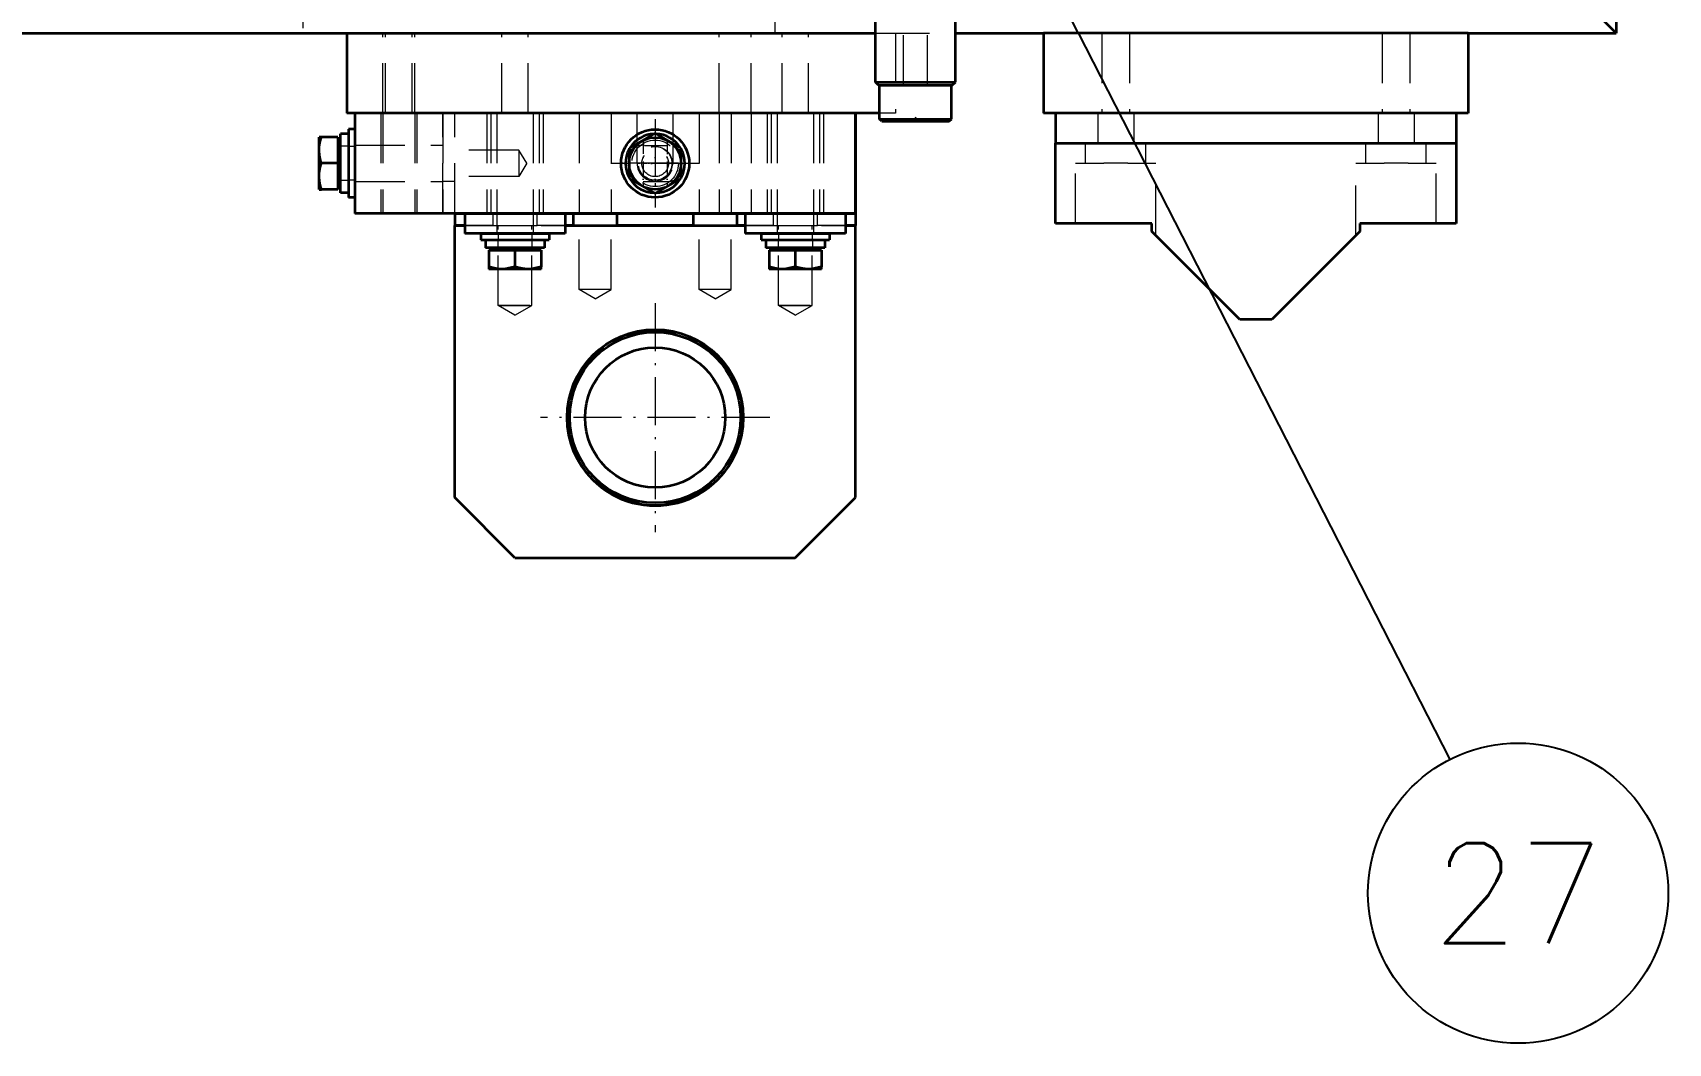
# Model space of a CAD drawing. Header units: millimetres. Extents: x -10155 to 20189, y -25550 to -22580.
# Drawn here: x -9011.7 to -8603.3, y -24107.3 to -23854.9 of the extents above; entities that cross this region are included whole.
import ezdxf
from ezdxf.enums import TextEntityAlignment as Align

# ---------------------------------------------------------------- set-up
doc = ezdxf.new("R2010")
doc.units = ezdxf.units.MM
for name, pattern in [('CENTER-HOKUTO', [23, 20, -1, 1, -1]), ('DASHDOT', [18.5, 12, -3, 0.5, -3]), ('HIDDEN-HOKUTO', [3.8, 2.5, -1.3])]:
    doc.linetypes.add(name, pattern=pattern)
doc.layers.add('AM_7', color=2, linetype='CENTER-HOKUTO', lineweight=30)
doc.layers.add('AM_HID', color=1, linetype='HIDDEN-HOKUTO', lineweight=25)
doc.layers.add('word_dim', color=253, linetype='Continuous')
doc.styles.get("Standard").update_dxf_attribs({"font": 'romans.shx', "bigfont": 'bigfont.shx'})
doc.dimstyles.new('RS-1-5', dxfattribs={"dimscale": 5, "dimtxt": 3.5, "dimasz": 3, "dimexe": 1, "dimexo": 0, "dimgap": 1, "dimtad": 3, "dimdsep": 46, "dimtxsty": 'Standard', "dimblk1": 'OPEN', "dimblk2": 'OPEN', "dimsah": 1, "dimcen": 0, "dimclrd": 256, "dimclre": 256, "dimclrt": 3, "dimadec": 0, "dimazin": 0, "dimtfac": 1, "dimtmove": 0, "dimatfit": 3, "dimldrblk": 'OPEN', "dimfxl": 0, "dimtolj": 1, "dimtzin": 0, "dimarcsym": 0})

# ---------------------------------------------------------------- blocks, each defined once
blk = doc.blocks.new('aa1')
for p, q in [((0, 0), (-1, 0)), ((-0.4, 0.067), (0, 0)), ((-0.4, -0.067), (0, 0))]:
    blk.add_line(p, q)
blk = doc.blocks.new('aa2')
blk.add_circle((0, 0), 1)
blk = doc.blocks.new('*D785')
at = {"layer": 'DEFPOINTS', "color": 0, "linetype": 'Continuous', "ltscale": 2}
for p in [(-8767.74, -23821.54), (-8640.76, -24069.79), (-8640.76, -24069.79)]:
    blk.add_point(p, dxfattribs=at)
at = {"layer": 'word_dim', "linetype": 'Continuous', "lineweight": -2, "ltscale": 2}
blk.add_line((-8750.66, -23854.92), (-8657.84, -24036.4), dxfattribs=at)
at = {"layer": 'word_dim', "linetype": 'Continuous', "lineweight": -2, "ltscale": 2, "xscale": 37.5, "yscale": 37.5, "zscale": 37.5}
for name, p, rotation in [('aa1', (-8767.74, -23821.54), 117.0889153060682), ('aa2', (-8640.76, -24069.79), 297.0889153060682)]:
    blk.add_blockref(name, p, dxfattribs=dict(at, rotation=rotation))
at = {"layer": 'word_dim', "color": 3, "linetype": 'Continuous', "ltscale": 2, "insert": (-8704.25, -23945.66), "char_height": 0.000005, "attachment_point": 5, "rotation": 297.0889}
blk.add_mtext('\\A1;278.84', dxfattribs=at)
blk = doc.blocks.new('_Open')
at = {"color": 0, "lineweight": -2}
for p, q in [((-1, 0.167), (0, 0)), ((-1, -0.167), (0, 0)), ((0, 0), (-1, 0))]:
    blk.add_line(p, q, dxfattribs=at)

msp = doc.modelspace()

# ---------------------------------------------------------------- linework, layer by layer
at = {"color": 7, "lineweight": 35}
for p, q in [((-8801.248, -23867.204), (-8801.248, -23845.704)), ((-8781.248, -23867.204), (-8781.248, -23845.704)), ((-9320.248, -23855.004), (-8933.248, -23855.004)), ((-8933.248, -23855.004), (-8801.248, -23855.004)), ((-8933.248, -23855.004), (-8933.248, -23875.004)), ((-8781.248, -23855.004), (-8759.248, -23855.004)), ((-8759.248, -23855.004), (-8759.248, -23875.004)), ((-8653.248, -23855.004), (-8759.248, -23855.004)), ((-8653.248, -23855.004), (-8616.248, -23855.004)), ((-8653.248, -23855.004), (-8653.248, -23875.004)), ((-8800.248, -23875.004), (-8933.248, -23875.004)), ((-8806.248, -23875.004), (-8931.248, -23875.004)), ((-8931.248, -23875.004), (-8931.248, -23900.004)), ((-8806.248, -23875.004), (-8806.248, -23900.004)), ((-8806.248, -23900.004), (-8806.248, -23875.004)), ((-8653.248, -23875.004), (-8759.248, -23875.004)), ((-8656.248, -23875.004), (-8756.248, -23875.004)), ((-8756.248, -23882.504), (-8656.248, -23882.504)), ((-8756.248, -23902.504), (-8756.248, -23882.504)), ((-8756.248, -23882.504), (-8656.248, -23882.504)), ((-8656.248, -23882.504), (-8656.248, -23902.504)), ((-8806.248, -23900.004), (-8931.248, -23900.004)), ((-8906.248, -23900.004), (-8806.248, -23900.004)), ((-8906.248, -23971.004), (-8906.248, -23903.004)), ((-8878.748, -23903.004), (-8833.748, -23903.004)), ((-8806.248, -23900.004), (-8852.639, -23900.004)), ((-8806.248, -23971.004), (-8806.248, -23903.004)), ((-8732.248, -23902.504), (-8756.248, -23902.504)), ((-8656.248, -23902.504), (-8680.248, -23902.504)), ((-8878.748, -23905.004), (-8903.748, -23905.004)), ((-8808.748, -23905.004), (-8833.748, -23905.004)), ((-8710.248, -23926.504), (-8732.248, -23904.504)), ((-8680.248, -23904.504), (-8702.248, -23926.504)), ((-8891.248, -23986.004), (-8906.248, -23971.004)), ((-8821.248, -23986.004), (-8806.248, -23971.004)), ((-8891.248, -23986.004), (-8821.248, -23986.004))]:
    msp.add_line(p, q, dxfattribs=at)
at = {"color": 7, "lineweight": 35, "ltscale": 0.25}
msp.add_line((-8616.248, -23845.004), (-8616.248, -23855.004), dxfattribs=at)
at = {"color": 7, "lineweight": 35, "ltscale": 0.176777}
msp.add_line((-8616.248, -23855.004), (-8621.248, -23850.004), dxfattribs=at)
msp.add_line((-8616.248, -23855.004), (-8621.248, -23850.004), dxfattribs=at)
at = {"color": 7, "lineweight": 35, "ltscale": 0.249988}
msp.add_line((-8801.248, -23867.204), (-8791.248, -23867.204), dxfattribs=at)
at = {"color": 7, "lineweight": 35, "ltscale": 0.028285}
msp.add_line((-8800.447, -23868.004), (-8801.248, -23867.204), dxfattribs=at)
at = {"color": 7, "lineweight": 35, "ltscale": 0.250012}
msp.add_line((-8791.248, -23867.204), (-8781.248, -23867.204), dxfattribs=at)
at = {"color": 7, "lineweight": 35, "ltscale": 0.028281}
msp.add_line((-8782.047, -23868.004), (-8781.248, -23867.204), dxfattribs=at)
at = {"color": 7, "lineweight": 35, "ltscale": 0.229993}
msp.add_line((-8800.447, -23868.004), (-8791.248, -23868.004), dxfattribs=at)
at = {"color": 7, "lineweight": 35, "ltscale": 0.2125}
for p, q in [((-8800.248, -23876.504), (-8800.248, -23868.004)), ((-8782.248, -23876.504), (-8782.248, -23868.004))]:
    msp.add_line(p, q, dxfattribs=at)
at = {"color": 7, "lineweight": 35, "ltscale": 0.230011}
msp.add_line((-8791.248, -23868.004), (-8782.047, -23868.004), dxfattribs=at)
at = {"color": 7, "lineweight": 35, "ltscale": 0.1875}
for p, q in [((-8756.248, -23875.004), (-8756.248, -23882.504)), ((-8656.248, -23875.004), (-8656.248, -23882.504))]:
    msp.add_line(p, q, dxfattribs=at)
at = {"color": 7, "lineweight": 35, "ltscale": 0.425}
for p, q in [((-8932.847, -23879.004), (-8932.847, -23896.004)), ((-8899.748, -23905.004), (-8882.748, -23905.004)), ((-8899.748, -23906.604), (-8882.748, -23906.604)), ((-8829.748, -23905.004), (-8812.748, -23905.004)), ((-8829.748, -23906.604), (-8812.748, -23906.604))]:
    msp.add_line(p, q, dxfattribs=at)
at = {"color": 7, "lineweight": 35, "ltscale": 0.039996}
for p, q in [((-8931.248, -23879.004), (-8932.847, -23879.004)), ((-8931.248, -23896.004), (-8932.847, -23896.004))]:
    msp.add_line(p, q, dxfattribs=at)
at = {"color": 7, "lineweight": 35, "ltscale": 0.224994}
msp.add_line((-8800.248, -23876.504), (-8791.248, -23876.504), dxfattribs=at)
at = {"color": 7, "lineweight": 35, "ltscale": 0.019527}
msp.add_line((-8799.647, -23877.004), (-8800.248, -23876.504), dxfattribs=at)
at = {"color": 7, "lineweight": 35, "ltscale": 0.209991}
msp.add_line((-8799.647, -23877.004), (-8791.248, -23877.004), dxfattribs=at)
at = {"color": 7, "lineweight": 35, "ltscale": 0.225006}
msp.add_line((-8791.248, -23876.504), (-8782.248, -23876.504), dxfattribs=at)
at = {"color": 7, "lineweight": 35, "ltscale": 0.21001}
msp.add_line((-8791.248, -23877.004), (-8782.847, -23877.004), dxfattribs=at)
at = {"color": 7, "lineweight": 35, "ltscale": 0.019523}
msp.add_line((-8782.847, -23877.004), (-8782.248, -23876.504), dxfattribs=at)
at = {"color": 7, "lineweight": 35, "ltscale": 0.014539}
for p, q in [((-8939.566, -23881.004), (-8940.147, -23881.004)), ((-8940.147, -23894.004), (-8939.566, -23894.004))]:
    msp.add_line(p, q, dxfattribs=at)
at = {"color": 7, "lineweight": 35, "ltscale": 0.325}
for p, q in [((-8940.147, -23894.004), (-8940.147, -23881.004)), ((-8884.748, -23913.904), (-8897.748, -23913.904)), ((-8814.748, -23913.904), (-8827.748, -23913.904))]:
    msp.add_line(p, q, dxfattribs=at)
at = {"color": 7, "lineweight": 35, "ltscale": 0.10296}
for p, q in [((-8935.447, -23881.004), (-8939.566, -23881.004)), ((-8935.447, -23887.504), (-8939.566, -23887.504)), ((-8935.447, -23894.004), (-8939.566, -23894.004))]:
    msp.add_line(p, q, dxfattribs=at)
at = {"color": 7, "lineweight": 35, "ltscale": 0.1625}
for p, q in [((-8935.447, -23881.004), (-8935.447, -23887.504)), ((-8935.447, -23887.504), (-8935.447, -23894.004)), ((-8897.748, -23909.204), (-8891.248, -23909.204)), ((-8891.248, -23909.204), (-8884.748, -23909.204)), ((-8827.748, -23909.204), (-8821.248, -23909.204)), ((-8821.248, -23909.204), (-8814.748, -23909.204))]:
    msp.add_line(p, q, dxfattribs=at)
at = {"color": 7, "lineweight": 35, "ltscale": 0.015002}
for p, q in [((-8934.847, -23881.689), (-8935.447, -23881.689)), ((-8934.847, -23893.319), (-8935.447, -23893.319))]:
    msp.add_line(p, q, dxfattribs=at)
at = {"color": 7, "lineweight": 35, "ltscale": 0.37}
msp.add_line((-8934.847, -23894.904), (-8934.847, -23880.104), dxfattribs=at)
at = {"color": 7, "lineweight": 35, "ltscale": 0.05}
for p, q in [((-8932.847, -23880.104), (-8934.847, -23880.104)), ((-8932.847, -23894.904), (-8934.847, -23894.904)), ((-8876.748, -23903.004), (-8878.748, -23903.004)), ((-8833.748, -23903.004), (-8835.748, -23903.004)), ((-8732.248, -23904.504), (-8732.248, -23902.504)), ((-8680.248, -23902.504), (-8680.248, -23904.504)), ((-8898.647, -23906.604), (-8898.647, -23908.604)), ((-8883.847, -23906.604), (-8883.847, -23908.604)), ((-8883.847, -23906.604), (-8883.847, -23908.604)), ((-8828.647, -23906.604), (-8828.647, -23908.604)), ((-8813.847, -23906.604), (-8813.847, -23908.604)), ((-8813.847, -23906.604), (-8813.847, -23908.604))]:
    msp.add_line(p, q, dxfattribs=at)
at = {"color": 7, "lineweight": 35, "ltscale": 0.187614}
for p, q in [((-8856.248, -23880.008), (-8862.748, -23883.759)), ((-8849.748, -23883.759), (-8856.248, -23880.008)), ((-8862.748, -23891.272), (-8856.248, -23895.023)), ((-8856.248, -23895.023), (-8849.748, -23891.272))]:
    msp.add_line(p, q, dxfattribs=at)
at = {"color": 7, "lineweight": 35, "ltscale": 0.093917}
for p, q in [((-8862.748, -23883.759), (-8862.748, -23887.515)), ((-8849.748, -23887.515), (-8849.748, -23883.759))]:
    msp.add_line(p, q, dxfattribs=at)
at = {"color": 7, "lineweight": 35, "ltscale": 0.093916}
for p, q in [((-8862.748, -23887.515), (-8862.748, -23891.272)), ((-8849.748, -23891.272), (-8849.748, -23887.515))]:
    msp.add_line(p, q, dxfattribs=at)
at = {"color": 7, "lineweight": 35, "ltscale": 0.075}
for p, q in [((-8906.248, -23900.004), (-8909.248, -23900.004)), ((-8906.248, -23900.004), (-8906.248, -23903.004)), ((-8876.748, -23900.004), (-8876.748, -23903.004)), ((-8865.748, -23903.004), (-8865.748, -23900.004)), ((-8846.748, -23900.004), (-8846.748, -23903.004)), ((-8835.748, -23903.004), (-8835.748, -23900.004)), ((-8806.248, -23900.004), (-8806.248, -23903.004))]:
    msp.add_line(p, q, dxfattribs=at)
at = {"color": 7, "lineweight": 35, "ltscale": 0.0625}
for p, q in [((-8906.248, -23903.004), (-8903.748, -23903.004)), ((-8903.748, -23903.004), (-8906.248, -23903.004)), ((-8808.748, -23903.004), (-8806.248, -23903.004)), ((-8806.248, -23903.004), (-8808.748, -23903.004))]:
    msp.add_line(p, q, dxfattribs=at)
at = {"color": 7, "lineweight": 35, "ltscale": 0.125}
for p, q in [((-8903.748, -23900.004), (-8903.748, -23905.004)), ((-8878.748, -23900.004), (-8878.748, -23905.004)), ((-8878.748, -23900.004), (-8878.748, -23905.004)), ((-8833.748, -23900.004), (-8833.748, -23905.004)), ((-8808.748, -23900.004), (-8808.748, -23905.004)), ((-8808.748, -23900.004), (-8808.748, -23905.004))]:
    msp.add_line(p, q, dxfattribs=at)
at = {"color": 7, "lineweight": 35, "ltscale": 0.475}
msp.add_line((-8846.748, -23903.004), (-8865.748, -23903.004), dxfattribs=at)
at = {"color": 7, "lineweight": 35, "ltscale": 0.04}
for p, q in [((-8899.748, -23905.004), (-8899.748, -23906.604)), ((-8882.748, -23905.004), (-8882.748, -23906.604)), ((-8882.748, -23905.004), (-8882.748, -23906.604)), ((-8829.748, -23905.004), (-8829.748, -23906.604)), ((-8812.748, -23905.004), (-8812.748, -23906.604)), ((-8812.748, -23905.004), (-8812.748, -23906.604))]:
    msp.add_line(p, q, dxfattribs=at)
at = {"color": 7, "lineweight": 35, "ltscale": 0.370001}
for p, q in [((-8883.847, -23908.604), (-8898.647, -23908.604)), ((-8813.847, -23908.604), (-8828.647, -23908.604))]:
    msp.add_line(p, q, dxfattribs=at)
at = {"color": 7, "lineweight": 35, "ltscale": 0.102958}
for p, q in [((-8897.748, -23909.204), (-8897.748, -23913.322)), ((-8891.248, -23909.204), (-8891.248, -23913.322)), ((-8884.748, -23909.204), (-8884.748, -23913.322)), ((-8827.748, -23909.204), (-8827.748, -23913.322)), ((-8821.248, -23909.204), (-8821.248, -23913.322)), ((-8814.748, -23909.204), (-8814.748, -23913.322))]:
    msp.add_line(p, q, dxfattribs=at)
at = {"color": 7, "lineweight": 35, "ltscale": 0.015}
for p, q in [((-8897.062, -23908.604), (-8897.062, -23909.204)), ((-8885.433, -23908.604), (-8885.433, -23909.204)), ((-8885.433, -23908.604), (-8885.433, -23909.204)), ((-8827.062, -23908.604), (-8827.062, -23909.204)), ((-8815.433, -23908.604), (-8815.433, -23909.204)), ((-8815.433, -23908.604), (-8815.433, -23909.204))]:
    msp.add_line(p, q, dxfattribs=at)
at = {"color": 7, "lineweight": 35, "ltscale": 0.014542}
for p, q in [((-8897.748, -23913.322), (-8897.748, -23913.904)), ((-8884.748, -23913.904), (-8884.748, -23913.322)), ((-8827.748, -23913.322), (-8827.748, -23913.904)), ((-8814.748, -23913.904), (-8814.748, -23913.322))]:
    msp.add_line(p, q, dxfattribs=at)
at = {"color": 7, "lineweight": 35, "ltscale": 0.2}
msp.add_line((-8702.248, -23926.504), (-8710.248, -23926.504), dxfattribs=at)
at = {"color": 7, "lineweight": 35}
for points in [[(-8939.566, -23887.504), (-8939.791, -23886.759), (-8939.969, -23886.003), (-8940.087, -23885.258), (-8940.142, -23884.508), (-8940.105, -23883.422), (-8939.936, -23882.346), (-8939.77, -23881.671), (-8939.566, -23881.004)], [(-8939.566, -23894.004), (-8939.791, -23893.259), (-8939.969, -23892.503), (-8940.087, -23891.758), (-8940.142, -23891.008), (-8940.105, -23889.922), (-8939.936, -23888.846), (-8939.77, -23888.171), (-8939.566, -23887.504)], [(-8891.248, -23913.322), (-8891.993, -23913.548), (-8892.748, -23913.725), (-8893.493, -23913.843), (-8894.244, -23913.899), (-8895.329, -23913.862), (-8896.405, -23913.693), (-8897.08, -23913.526), (-8897.748, -23913.322)], [(-8884.748, -23913.322), (-8885.493, -23913.548), (-8886.248, -23913.725), (-8886.993, -23913.843), (-8887.744, -23913.899), (-8888.829, -23913.862), (-8889.905, -23913.693), (-8890.58, -23913.526), (-8891.248, -23913.322)], [(-8821.248, -23913.322), (-8821.993, -23913.548), (-8822.748, -23913.725), (-8823.493, -23913.843), (-8824.244, -23913.899), (-8825.329, -23913.862), (-8826.405, -23913.693), (-8827.08, -23913.526), (-8827.748, -23913.322)], [(-8814.748, -23913.322), (-8815.493, -23913.548), (-8816.248, -23913.725), (-8816.993, -23913.843), (-8817.744, -23913.899), (-8818.829, -23913.862), (-8819.905, -23913.693), (-8820.58, -23913.526), (-8821.248, -23913.322)]]:
    msp.add_lwpolyline(points, dxfattribs=at)
for centre, radius in [((-8856.248, -23887.515), 8.5), ((-8856.248, -23887.515), 6.5), ((-8856.248, -23951.004), 22), ((-8856.248, -23951.004), 21.33), ((-8856.248, -23951.004), 17.5)]:
    msp.add_circle(centre, radius, dxfattribs=at)
for centre, radius, start, end in [((-8856.248, -23887.515), 7.4, 91.47551, 148.49878), ((-8856.248, -23887.515), 7.4, 31.50121, 88.52451), ((-8856.248, -23887.515), 7.4, 151.44738, 208.55262), ((-8856.248, -23887.515), 7.4, 331.44735, 28.55265), ((-8856.248, -23887.515), 7.4, 211.5012, 268.52453), ((-8856.248, -23887.515), 7.4, 271.47546, 328.49882), ((-8856.248, -23951.004), 22, 179.99999, 0)]:
    msp.add_arc(centre, radius, start, end, dxfattribs=at)
at = {"layer": 'AM_7', "color": 2, "linetype": 'DASHDOT', "lineweight": 13}
for p, q in [((-8944.248, -23823.254), (-8944.248, -23855.754)), ((-8856.248, -23876.465), (-8856.248, -23898.565)), ((-8845.197, -23887.515), (-8867.297, -23887.515)), ((-8856.248, -23922.404), (-8856.248, -23979.604)), ((-8827.647, -23951.004), (-8884.847, -23951.004))]:
    msp.add_line(p, q, dxfattribs=at)
at = {"layer": 'AM_7', "color": 2, "linetype": 'DASHDOT', "lineweight": 13, "ltscale": 0.2925}
for p, q in [((-8859.248, -23881.654), (-8859.248, -23893.354)), ((-8856.248, -23881.654), (-8856.248, -23893.354)), ((-8853.248, -23881.665), (-8853.248, -23893.365))]:
    msp.add_line(p, q, dxfattribs=at)
at = {"layer": 'AM_7', "color": 2, "linetype": 'DASHDOT', "lineweight": 13, "ltscale": 0.292499}
for p, q in [((-8853.397, -23887.504), (-8865.097, -23887.504)), ((-8850.397, -23887.504), (-8862.097, -23887.504))]:
    msp.add_line(p, q, dxfattribs=at)
at = {"layer": 'AM_7', "color": 2, "linetype": 'DASHDOT', "lineweight": 13, "ltscale": 0.292505}
msp.add_line((-8847.397, -23887.515), (-8859.098, -23887.515), dxfattribs=at)
at = {"layer": 'AM_HID', "color": 1, "lineweight": 13, "ltscale": 5}
for p, q in [((-8826.248, -23855.004), (-8826.248, -23665.004)), ((-8636.248, -23665.004), (-8636.248, -23855.004)), ((-8636.248, -23665.004), (-8636.248, -23855.004)), ((-8794.248, -23868.004), (-8794.248, -23767.004)), ((-8788.248, -23868.004), (-8788.248, -23767.004)), ((-8826.248, -23855.004), (-8826.248, -23795.004)), ((-8933.248, -23855.004), (-8781.248, -23855.004)), ((-8924.248, -23875.004), (-8924.248, -23855.004)), ((-8923.571, -23875.004), (-8923.571, -23855.004)), ((-8923.571, -23875.004), (-8923.571, -23855.004)), ((-8916.924, -23875.004), (-8916.924, -23855.004)), ((-8916.924, -23875.004), (-8916.924, -23855.004)), ((-8916.248, -23875.004), (-8916.248, -23855.004)), ((-8894.571, -23875.004), (-8894.571, -23855.004)), ((-8894.571, -23875.004), (-8894.571, -23855.004)), ((-8894.571, -23875.004), (-8894.571, -23855.004)), ((-8887.924, -23875.004), (-8887.924, -23855.004)), ((-8887.924, -23875.004), (-8887.924, -23855.004)), ((-8887.924, -23875.004), (-8887.924, -23855.004)), ((-8840.248, -23875.004), (-8840.248, -23855.004)), ((-8832.248, -23875.004), (-8832.248, -23855.004)), ((-8824.571, -23875.004), (-8824.571, -23855.004)), ((-8824.571, -23875.004), (-8824.571, -23855.004)), ((-8824.571, -23875.004), (-8824.571, -23855.004)), ((-8817.924, -23875.004), (-8817.924, -23855.004)), ((-8817.924, -23875.004), (-8817.924, -23855.004)), ((-8817.924, -23875.004), (-8817.924, -23855.004)), ((-8801.248, -23855.004), (-8796.248, -23855.004)), ((-8796.248, -23855.004), (-8796.248, -23875.004)), ((-8759.248, -23855.004), (-8653.248, -23855.004)), ((-8744.704, -23855.004), (-8744.704, -23875.004)), ((-8737.791, -23855.004), (-8737.791, -23875.004)), ((-8674.704, -23855.004), (-8674.704, -23875.004)), ((-8667.791, -23855.004), (-8667.791, -23875.004)), ((-8801.248, -23867.204), (-8791.247, -23867.204)), ((-8791.247, -23867.204), (-8781.248, -23867.204)), ((-8794.248, -23868.004), (-8791.248, -23868.004)), ((-8791.248, -23868.004), (-8788.248, -23868.004)), ((-8924.748, -23875.004), (-8924.748, -23900.004)), ((-8924.748, -23875.004), (-8924.748, -23900.004)), ((-8924.248, -23875.004), (-8924.248, -23900.004)), ((-8916.248, -23875.004), (-8916.248, -23900.004)), ((-8915.748, -23875.004), (-8915.748, -23900.004)), ((-8915.748, -23875.004), (-8915.748, -23900.004)), ((-8909.248, -23875.004), (-8909.248, -23900.004)), ((-8906.248, -23875.004), (-8909.248, -23875.004)), ((-8909.248, -23900.004), (-8909.248, -23875.004)), ((-8906.248, -23900.004), (-8906.248, -23875.004)), ((-8806.248, -23875.004), (-8906.248, -23875.004)), ((-8906.248, -23900.004), (-8906.248, -23875.004)), ((-8906.248, -23875.004), (-8860.748, -23875.004)), ((-8906.248, -23900.004), (-8906.248, -23875.004)), ((-8898.248, -23875.004), (-8898.248, -23900.004)), ((-8898.248, -23875.004), (-8898.248, -23900.004)), ((-8897.248, -23875.004), (-8897.248, -23900.004)), ((-8895.748, -23875.004), (-8895.748, -23900.004)), ((-8886.748, -23875.004), (-8886.748, -23900.004)), ((-8885.248, -23875.004), (-8885.248, -23900.004)), ((-8884.248, -23875.004), (-8884.248, -23900.004)), ((-8884.248, -23875.004), (-8884.248, -23900.004)), ((-8875.248, -23875.004), (-8875.248, -23900.004)), ((-8867.248, -23875.004), (-8867.248, -23900.004)), ((-8860.748, -23887.504), (-8860.748, -23875.004)), ((-8851.748, -23887.504), (-8851.748, -23875.004)), ((-8851.748, -23875.004), (-8806.248, -23875.004)), ((-8845.248, -23875.004), (-8845.248, -23900.004)), ((-8840.248, -23875.004), (-8840.248, -23900.004)), ((-8837.248, -23875.004), (-8837.248, -23900.004)), ((-8832.248, -23875.004), (-8832.248, -23900.004)), ((-8828.248, -23875.004), (-8828.248, -23900.004)), ((-8828.248, -23875.004), (-8828.248, -23900.004)), ((-8827.248, -23875.004), (-8827.248, -23900.004)), ((-8825.748, -23875.004), (-8825.748, -23900.004)), ((-8816.748, -23875.004), (-8816.748, -23900.004)), ((-8815.248, -23875.004), (-8815.248, -23900.004)), ((-8814.248, -23875.004), (-8814.248, -23900.004)), ((-8814.248, -23875.004), (-8814.248, -23900.004)), ((-8796.248, -23875.004), (-8800.248, -23875.004)), ((-8745.748, -23875.004), (-8745.748, -23882.504)), ((-8736.748, -23875.004), (-8736.748, -23882.504)), ((-8675.748, -23875.004), (-8675.748, -23882.504)), ((-8666.748, -23875.004), (-8666.748, -23882.504)), ((-8931.248, -23879.004), (-8931.248, -23896.004)), ((-8800.248, -23876.504), (-8791.247, -23876.504)), ((-8791.248, -23876.004), (-8791.748, -23877.004)), ((-8791.248, -23876.004), (-8790.748, -23877.004)), ((-8791.247, -23876.504), (-8782.248, -23876.504)), ((-8934.847, -23883.254), (-8934.847, -23891.754)), ((-8932.847, -23883.254), (-8934.847, -23883.254)), ((-8932.847, -23883.254), (-8932.847, -23891.754)), ((-8931.248, -23883.304), (-8932.847, -23883.304)), ((-8931.248, -23883.004), (-8909.248, -23883.004)), ((-8858.925, -23883.015), (-8853.248, -23883.015)), ((-8748.748, -23887.504), (-8748.748, -23882.504)), ((-8733.748, -23887.504), (-8733.748, -23882.504)), ((-8678.748, -23887.504), (-8678.748, -23882.504)), ((-8663.748, -23887.504), (-8663.748, -23882.504)), ((-8935.447, -23887.504), (-8939.566, -23887.504)), ((-8890.248, -23884.18), (-8906.248, -23884.18)), ((-8890.248, -23884.18), (-8890.248, -23889.097)), ((-8888.329, -23887.504), (-8890.248, -23884.18)), ((-8890.248, -23885.911), (-8890.248, -23890.827)), ((-8888.329, -23887.504), (-8890.248, -23890.827)), ((-8751.248, -23887.504), (-8744.248, -23887.504)), ((-8751.248, -23902.504), (-8751.248, -23887.504)), ((-8738.248, -23887.504), (-8744.248, -23887.504)), ((-8738.248, -23887.504), (-8731.248, -23887.504)), ((-8731.248, -23905.504), (-8731.248, -23887.504)), ((-8681.248, -23887.504), (-8674.248, -23887.504)), ((-8681.248, -23905.504), (-8681.248, -23887.504)), ((-8668.248, -23887.504), (-8674.248, -23887.504)), ((-8668.248, -23887.504), (-8661.248, -23887.504)), ((-8661.248, -23902.504), (-8661.248, -23887.504)), ((-8932.847, -23891.754), (-8934.847, -23891.754)), ((-8931.248, -23891.704), (-8932.847, -23891.704)), ((-8890.248, -23890.827), (-8906.248, -23890.827)), ((-8931.248, -23892.004), (-8909.248, -23892.004)), ((-8906.248, -23892.004), (-8909.248, -23892.004)), ((-8859.248, -23892.004), (-8853.256, -23892.015)), ((-8852.639, -23900.004), (-8906.248, -23900.004)), ((-8903.748, -23900.004), (-8903.748, -23905.004)), ((-8903.748, -23903.004), (-8878.748, -23903.004)), ((-8896.748, -23903.004), (-8903.748, -23903.004)), ((-8896.748, -23900.004), (-8896.748, -23903.004)), ((-8896.748, -23903.004), (-8891.248, -23903.004)), ((-8895.748, -23900.004), (-8895.748, -23905.004)), ((-8895.748, -23900.004), (-8895.748, -23905.004)), ((-8895.436, -23923.004), (-8895.436, -23903.004)), ((-8891.248, -23903.004), (-8885.748, -23903.004)), ((-8887.06, -23923.004), (-8887.06, -23903.004)), ((-8886.748, -23900.004), (-8886.748, -23905.004)), ((-8886.748, -23900.004), (-8886.748, -23905.004)), ((-8885.748, -23903.004), (-8885.748, -23900.004)), ((-8878.748, -23903.004), (-8885.748, -23903.004)), ((-8876.748, -23903.004), (-8871.248, -23903.004)), ((-8875.248, -23919.004), (-8875.248, -23903.004)), ((-8871.248, -23903.004), (-8865.748, -23903.004)), ((-8867.248, -23919.004), (-8867.248, -23903.004)), ((-8846.748, -23903.004), (-8841.248, -23903.004)), ((-8845.248, -23919.004), (-8845.248, -23903.004)), ((-8841.248, -23903.004), (-8835.748, -23903.004)), ((-8837.248, -23919.004), (-8837.248, -23903.004)), ((-8833.748, -23900.004), (-8833.748, -23905.004)), ((-8833.748, -23903.004), (-8808.748, -23903.004)), ((-8826.748, -23903.004), (-8833.748, -23903.004)), ((-8826.748, -23900.004), (-8826.748, -23903.004)), ((-8826.748, -23903.004), (-8821.248, -23903.004)), ((-8825.748, -23900.004), (-8825.748, -23905.004)), ((-8825.748, -23900.004), (-8825.748, -23905.004)), ((-8825.436, -23923.004), (-8825.436, -23903.004)), ((-8821.248, -23903.004), (-8815.748, -23903.004)), ((-8817.06, -23923.004), (-8817.06, -23903.004)), ((-8816.748, -23900.004), (-8816.748, -23905.004)), ((-8816.748, -23900.004), (-8816.748, -23905.004)), ((-8815.748, -23903.004), (-8815.748, -23900.004)), ((-8808.748, -23903.004), (-8815.748, -23903.004)), ((-8899.748, -23905.004), (-8899.748, -23906.604)), ((-8898.647, -23906.604), (-8898.647, -23908.604)), ((-8895.498, -23906.604), (-8886.998, -23906.604)), ((-8895.498, -23906.604), (-8895.498, -23908.604)), ((-8895.498, -23906.604), (-8895.498, -23908.604)), ((-8895.447, -23905.004), (-8895.447, -23906.604)), ((-8895.447, -23905.004), (-8895.447, -23906.604)), ((-8887.047, -23905.004), (-8887.047, -23906.604)), ((-8887.047, -23905.004), (-8887.047, -23906.604)), ((-8886.998, -23906.604), (-8886.998, -23908.604)), ((-8886.998, -23906.604), (-8886.998, -23908.604)), ((-8829.748, -23905.004), (-8829.748, -23906.604)), ((-8828.647, -23906.604), (-8828.647, -23908.604)), ((-8825.498, -23906.604), (-8816.998, -23906.604)), ((-8825.498, -23906.604), (-8825.498, -23908.604)), ((-8825.498, -23906.604), (-8825.498, -23908.604)), ((-8825.447, -23905.004), (-8825.447, -23906.604)), ((-8825.447, -23905.004), (-8825.447, -23906.604)), ((-8817.047, -23905.004), (-8817.047, -23906.604)), ((-8817.047, -23905.004), (-8817.047, -23906.604)), ((-8816.998, -23906.604), (-8816.998, -23908.604)), ((-8816.998, -23906.604), (-8816.998, -23908.604)), ((-8897.062, -23908.604), (-8897.062, -23909.204)), ((-8895.498, -23908.604), (-8886.998, -23908.604)), ((-8891.248, -23909.204), (-8891.248, -23913.322)), ((-8891.248, -23909.204), (-8891.248, -23913.322)), ((-8891.248, -23909.204), (-8891.248, -23913.322)), ((-8827.062, -23908.604), (-8827.062, -23909.204)), ((-8825.498, -23908.604), (-8816.998, -23908.604)), ((-8821.248, -23909.204), (-8821.248, -23913.322)), ((-8821.248, -23909.204), (-8821.248, -23913.322)), ((-8821.248, -23909.204), (-8821.248, -23913.322)), ((-8867.737, -23919.004), (-8875.248, -23919.004)), ((-8871.248, -23921.313), (-8875.248, -23919.004)), ((-8867.248, -23919.004), (-8874.758, -23919.004)), ((-8871.248, -23921.313), (-8867.248, -23919.004)), ((-8837.737, -23919.004), (-8845.248, -23919.004)), ((-8841.248, -23921.313), (-8845.248, -23919.004)), ((-8837.248, -23919.004), (-8844.758, -23919.004)), ((-8841.248, -23921.313), (-8837.248, -23919.004)), ((-8887.572, -23923.004), (-8895.436, -23923.004)), ((-8891.248, -23925.422), (-8895.436, -23923.004)), ((-8894.923, -23923.004), (-8887.06, -23923.004)), ((-8891.248, -23925.422), (-8887.06, -23923.004)), ((-8817.572, -23923.004), (-8825.436, -23923.004)), ((-8821.248, -23925.422), (-8825.436, -23923.004)), ((-8824.923, -23923.004), (-8817.06, -23923.004)), ((-8821.248, -23925.422), (-8817.06, -23923.004))]:
    msp.add_line(p, q, dxfattribs=at)
for points in [[(-8939.566, -23881.004), (-8939.791, -23881.749), (-8939.969, -23882.504), (-8940.087, -23883.25), (-8940.142, -23884), (-8940.105, -23885.085), (-8939.936, -23886.162), (-8939.77, -23886.837), (-8939.566, -23887.504)], [(-8939.566, -23887.504), (-8939.791, -23888.249), (-8939.969, -23889.004), (-8940.087, -23889.75), (-8940.142, -23890.5), (-8940.105, -23891.585), (-8939.936, -23892.662), (-8939.77, -23893.337), (-8939.566, -23894.004)], [(-8897.748, -23913.322), (-8897.002, -23913.548), (-8896.247, -23913.725), (-8895.502, -23913.843), (-8894.751, -23913.899), (-8893.666, -23913.862), (-8892.59, -23913.693), (-8891.915, -23913.526), (-8891.248, -23913.322)], [(-8891.248, -23913.322), (-8891.993, -23913.548), (-8892.748, -23913.725), (-8893.493, -23913.843), (-8894.244, -23913.899), (-8895.329, -23913.862), (-8896.405, -23913.693), (-8897.08, -23913.526), (-8897.748, -23913.322)], [(-8897.748, -23913.322), (-8897.002, -23913.548), (-8896.247, -23913.725), (-8895.502, -23913.843), (-8894.751, -23913.899), (-8893.666, -23913.862), (-8892.59, -23913.693), (-8891.915, -23913.526), (-8891.248, -23913.322)], [(-8891.248, -23913.322), (-8890.502, -23913.548), (-8889.747, -23913.725), (-8889.002, -23913.843), (-8888.251, -23913.899), (-8887.166, -23913.862), (-8886.09, -23913.693), (-8885.415, -23913.526), (-8884.748, -23913.322)], [(-8884.748, -23913.322), (-8885.493, -23913.548), (-8886.248, -23913.725), (-8886.993, -23913.843), (-8887.744, -23913.899), (-8888.829, -23913.862), (-8889.905, -23913.693), (-8890.58, -23913.526), (-8891.248, -23913.322)], [(-8891.248, -23913.322), (-8890.502, -23913.548), (-8889.747, -23913.725), (-8889.002, -23913.843), (-8888.251, -23913.899), (-8887.166, -23913.862), (-8886.09, -23913.693), (-8885.415, -23913.526), (-8884.748, -23913.322)], [(-8827.748, -23913.322), (-8827.002, -23913.548), (-8826.247, -23913.725), (-8825.502, -23913.843), (-8824.751, -23913.899), (-8823.666, -23913.862), (-8822.59, -23913.693), (-8821.915, -23913.526), (-8821.248, -23913.322)], [(-8821.248, -23913.322), (-8821.993, -23913.548), (-8822.748, -23913.725), (-8823.493, -23913.843), (-8824.244, -23913.899), (-8825.329, -23913.862), (-8826.405, -23913.693), (-8827.08, -23913.526), (-8827.748, -23913.322)], [(-8827.748, -23913.322), (-8827.002, -23913.548), (-8826.247, -23913.725), (-8825.502, -23913.843), (-8824.751, -23913.899), (-8823.666, -23913.862), (-8822.59, -23913.693), (-8821.915, -23913.526), (-8821.248, -23913.322)], [(-8821.248, -23913.322), (-8820.502, -23913.548), (-8819.747, -23913.725), (-8819.002, -23913.843), (-8818.251, -23913.899), (-8817.166, -23913.862), (-8816.09, -23913.693), (-8815.415, -23913.526), (-8814.748, -23913.322)], [(-8814.748, -23913.322), (-8815.493, -23913.548), (-8816.248, -23913.725), (-8816.993, -23913.843), (-8817.744, -23913.899), (-8818.829, -23913.862), (-8819.905, -23913.693), (-8820.58, -23913.526), (-8821.248, -23913.322)], [(-8821.248, -23913.322), (-8820.502, -23913.548), (-8819.747, -23913.725), (-8819.002, -23913.843), (-8818.251, -23913.899), (-8817.166, -23913.862), (-8816.09, -23913.693), (-8815.415, -23913.526), (-8814.748, -23913.322)]]:
    msp.add_lwpolyline(points, dxfattribs=at)
for centre, radius in [((-8856.248, -23887.515), 5.815), ((-8856.248, -23887.515), 4.25), ((-8856.248, -23887.515), 4.2), ((-8856.248, -23887.504), 3.324), ((-8856.248, -23951.004), 21.7)]:
    msp.add_circle(centre, radius, dxfattribs=at)
for centre, radius, start, end in [((-8859.248, -23887.504), 4.5, 85.89222, 270.00005), ((-8856.248, -23887.515), 7.4, 88.52451, 91.47551), ((-8853.248, -23887.515), 4.5, 269.88953, 90), ((-8856.248, -23887.515), 7.4, 148.49878, 151.44738), ((-8856.248, -23887.504), 4.5, 180.00001, 0), ((-8856.248, -23887.515), 7.4, 28.55265, 31.50121), ((-8856.248, -23887.515), 7.4, 208.55262, 211.5012), ((-8856.248, -23887.515), 7.4, 328.49882, 331.44735), ((-8856.248, -23887.515), 7.4, 268.52453, 271.47546), ((-8856.248, -23951.004), 22, 0, 179.99999)]:
    msp.add_arc(centre, radius, start, end, dxfattribs=at)

# ---------------------------------------------------------------- texts
at = {"layer": 'word_dim', "color": 3, "linetype": 'Continuous', "ltscale": 2}
msp.add_text('27', height=25, dxfattribs=at).set_placement((-8640.765, -24069.79), align=Align.MIDDLE_CENTER)

# ---------------------------------------------------------------- dimensions: what is measured, and where the dimension line sits
dim = msp.add_aligned_dim(p1=(-8767.741, -23821.538), p2=(-8640.765, -24069.79), distance=0, dimstyle='RS-1-5', override={"dimtxt": 1e-06, "dimasz": 7.5, "dimgap": 0, "dimblk1": 'aa1', "dimblk2": 'aa2', "dimse1": 1, "dimse2": 1}, dxfattribs=at)
dim.commit()
dim.dimension.update_dxf_attribs({"geometry": '*D785', "text_midpoint": (-8704.253, -23945.664)})

doc.saveas('drawing.dxf')
